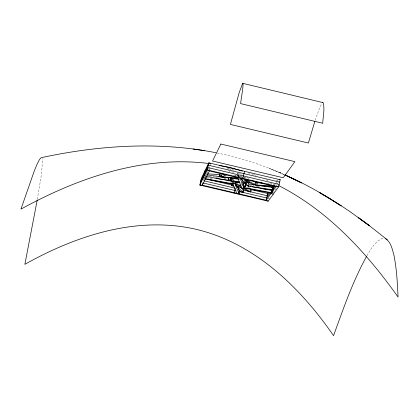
<?xml version="1.0" encoding="UTF-8"?>
<svg xmlns="http://www.w3.org/2000/svg" width="419" height="419" viewBox="0 0 419 419"><rect width="100%" height="100%" fill="white"/><g stroke="black" fill="none" stroke-linecap="round" stroke-linejoin="round"><path stroke-width="0.31" stroke-dasharray="2.1 1.57" d="M37.37 199.245C39.234 185.748 42.853 172.193 42.073 158.497M275.959 186.67L276.336 184.91M277.226 180.809L277.478 179.636M257.109 184.491L257.36 183.344L259.052 184.292M237.327 173.838L237.589 172.665M237.934 176.451L238.196 175.278L238.652 176.451M238.49 176.446L238.746 175.273M241.171 182.925L241.129 184.632L241.386 183.48M225.391 176.635L225.647 175.488L227.302 176.399M227.795 169.114L228.056 167.94M228.146 169.061L228.407 167.888M234.54 182.6L234.792 181.464M203.864 178.421L203.356 180.673L204.189 178.976M205.98 174.388L205.598 176.095L207.924 171.34M205.849 176.499L206.237 174.781M206.944 173.037L207.332 171.313M209.626 169.758L209.888 168.585L209.338 169.711M315.193 120.316L319.524 108.008L321.729 103.524M208.442 169.03L209.558 166.746M209.835 166.175L210.668 164.463M204.467 178.41L205.294 176.708L204.739 176.525M366.939 255.731C370.852 249.19 374.869 241.747 382.144 238.521L384.522 238.689M276.037 181.657L277.116 180.144M274.099 185.994L275.178 184.486M275.534 183.988L276.619 182.475M276.938 184.245L278.022 182.742M269.365 197.915L268.631 198.925L267.144 198.208M273.047 192.855L277.017 187.398M275.152 183.868L274.167 184.287L270.899 184.103M233.373 175.257L238.563 175.53M215.481 174.948L216.775 175.016M223.741 175.388L225.804 175.493M238.055 176.148L240.637 176.284M209.369 176.299L212.512 176.467M213.14 176.504L214.397 176.572M215.544 177.263L218.105 177.405M220.666 177.541L222.589 177.646M266.793 183.244L271.999 183.532M253.914 183.155L257.832 183.37M235.797 183.292L237.693 183.396M249.75 185.235L252.338 185.381M252.987 185.418L254.281 185.491M257.125 186.748L259.115 186.9L257.402 185.947M206.766 177.756L214.486 178.834M233.435 182.359L234.834 182.553M247.278 186.979L249.535 187.319M217.147 152.993C240.003 157.675 262.357 164.845 283.663 174.351M248.038 172.764L253.008 174.241M253.595 174.487L257.125 175.985M265.955 179.73L269.485 181.228M224.123 178.169L225.815 179.096M232.273 179.138L233.928 180.05M242.973 177.577L241.7 176.87L242.549 177.342M231.754 171.649L234.032 172.921M239.731 176.095L242.585 177.687M228.104 170.601L230.382 171.869M236.641 175.352L238.914 176.619M255.417 185.8L256.554 186.434M232.241 169.292L235.017 170.842M239.453 173.33L243.339 175.498M246.807 177.441L248.996 178.667M229.172 168.564L231.393 169.805M236.955 172.911L239.731 174.466M244.324 177.033L247.063 178.562M255.433 183.239L257.622 184.465M243.638 176.97L244.911 177.682M230.062 181.652L231.45 182.983M232.037 178.923L233.435 180.28M236.4 183.15L237.306 184.03M234.944 174.849L236.311 176.195M239.055 178.892L239.967 179.793M237.531 175.467L238.453 176.378M238.531 175.54L239.411 176.415M241.611 176.661L242.507 177.551M233.603 182.035L233.949 182.883M280.746 173.037L269.244 168.401L280.746 173.037M283.82 174.44L279.761 172.649L283.778 174.445"/><path stroke-width="0.63" d="M37.254 199.879L24.868 264.331C76.242 235.53 137.05 215.617 196.102 229.319C254.731 243.156 300.255 287.481 333.545 335.65C343.339 308.74 352.709 281.416 366.625 256.287M263.263 188.911L272.256 190.179L273.136 189.901L273.638 187.597L248.729 183.967M280.191 179.741L278.666 186.78L268.144 201.178L199.837 185.072L201.361 178.326L208.788 162.839L280.191 179.741L279.101 179.699M268.37 192.431L267.626 193.473L266.165 200.224L268.144 201.178M272.114 190.378L271.617 192.682L272.135 192.908L272.633 190.603L272.114 190.378L245.314 185.392M272.256 190.179L272.753 187.874M273.136 189.901L272.601 189.697L273.104 187.387M248.509 186.303L249.012 184.009L246.739 181.752M240.511 187.146L247.854 191.169L250.457 191.907L250.95 189.66L251.29 189.613L267.626 193.473M250.457 191.907L250.798 191.865L251.29 189.613L249.624 188.697M237.578 186.539L239.605 191.593L239.108 193.845L234.991 183.679L235.504 181.369L233.153 180.924L232.639 183.229L236.772 193.295L266.165 200.224L271.292 193.128L271.79 190.828L272.633 190.603M235.688 183.616L235.468 183.061L235.431 184.769L240.878 185.779M235.289 188.204L234.032 193.138M236.436 182.71L236.688 181.568M236.201 184.889L236.421 185.439L236.201 184.889L235.949 186.036L241.37 187.047M238.579 193.84L239.076 191.593L239.605 191.593M243.963 186.335L244.172 186.884L243.963 186.335L243.711 187.482L271.617 192.682L275.959 186.67L278.666 186.78L207.201 169.889L199.837 185.072L202.34 185.177L236.772 193.295M242.706 192.447L243.203 190.195L243.654 190.179L243.156 192.431L242.706 192.447L240.684 191.85L238.374 189.629M246.142 180.348L246.87 180.992L246.362 183.302L245.634 182.658L246.142 180.348L244.858 180.17M243.219 186.219L245.44 186.633L245.178 186.073L245.686 183.763L243.125 183.286M245.44 186.633L245.948 184.329L245.686 183.763M229.293 180.908L228.214 179.877L228.727 177.572L230.995 177.913L231.382 178.29L230.874 180.594L239.218 181.762M233.451 181.495L231.529 181.223L230.481 180.217L230.995 177.913M233.839 186.151L231.686 185.748L231.403 185.193L231.786 183.47M231.686 185.748L231.943 184.606M233.121 182.626L232.864 183.779L205.535 178.693L204.765 178.934L233.095 184.334M222.992 177.551L219.603 175.692L220.116 173.393L221.106 173.461M224.704 177.551L221.578 175.833L222.091 173.529L224.364 174.781L223.851 177.08L237.536 177.818M204.991 170.763L203.435 177.656L205.776 178.206L206.164 176.483M202.723 183.491L202.34 185.177L205.305 179.159M314.805 121.515L308.41 143.02L230.408 124.427L239.165 92.688L242.585 83.465L242.936 83.465L243.072 84.402L242.716 89.142L240.569 103.598L322.74 123.259C322.986 116.498 324.961 109.364 323.169 102.728L322.546 102.66M200.853 180.573L208.259 165.191L279.683 182.087M200.345 182.825L207.73 167.537L279.174 184.433M205.535 178.693L209.359 170.931L275.959 186.67M244.256 171.774L244.539 171.303L242.701 178.813M271.706 187.743L272.45 186.701M269.359 192.62L267.139 195.72L242.826 189.985M272.984 187.555L274.157 185.91M270.344 192.834L266.652 197.972L238.914 191.431M271.721 190.923L275.058 186.277M274.655 186.183L273.67 186.596L261.383 185.9M272.135 192.908L271.292 193.128L243.921 188.031M207.41 173.885L220.389 174.571M223.636 174.744L226.234 174.88M218.802 176.808L221.944 176.975M225.134 177.782L226.438 177.855M227.737 177.923L229.041 177.996M230.345 178.065L238.16 178.489M247.268 182.16L249.221 182.265M255.726 182.626L262.236 182.988M274.099 185.994L255.611 184.947L256.114 182.647L252.83 180.809M258.795 185.748L260.089 185.821M219.603 175.692L221.578 175.833M215.921 152.726C158.193 141.255 98.381 145.356 41.156 157.696L39.585 159.372L37.349 163.635L34.4 170.606L20.95 209.123C77.222 178.237 141.407 155.795 206.426 163.216L208.976 163.672M206.881 174.87L228.764 177.923M230.696 178.195L238.421 179.269M215.905 178.499L228.633 180.28M245.634 182.658L244.686 182.527L245.194 180.217L244.298 179.327M227.36 180.641L228.648 180.819M235.373 181.762L239.862 182.391M245.319 183.155L246.362 183.302M235.902 182.171L239.752 182.71M249.776 186.481L251.049 186.659M252.317 186.837L272.601 189.697M260.697 188.55L261.98 188.733M204.781 150.704L193.112 148.991M228.214 179.877L230.481 180.217M219.189 165.479L230.036 167.406L242.449 171.099M206.054 176.399L232.901 181.385M235.457 181.862L239.93 182.694M240.658 185.229L235.211 184.219L235.719 181.909L235.504 181.369M245.178 186.073L243.004 185.669L243.512 183.36L241.522 178.164M231.403 185.193L233.613 185.601M236.169 186.586L241.585 187.597M232.639 183.229L234.991 183.679M270.957 193.594L273.288 194.144M208.872 179.604L232.032 185.072M203.985 180.819L234.661 188.058M202.848 182.925L236.028 190.75M242.784 83.35L322.881 102.576M284.983 174.953C304.597 183.548 323.321 194.097 341.176 205.902L329.868 198.616L319.791 192.709L339.877 204.881L349.813 211.495L369.474 225.799L358.229 217.503L367.997 224.605L387.334 239.836M284.925 174.959L301.633 182.92L284.826 174.88M209.359 170.931L207.201 169.889L208.788 162.839L210.406 163.63M243.921 188.094L250.798 191.865M278.724 185.591C327.988 210.752 366.452 252.427 398.05 297.045C397.427 282.972 396.673 268.851 393.907 255.009C392.21 249.232 391.11 242.355 385.705 238.778M245.434 179.274L256.444 185.408M244.036 179.468L253.71 184.852M237.054 186.549L243.156 192.431M228.727 177.572L229.146 177.975M240.48 187.104L243.654 190.179M242.428 182.213L244.078 183.831M241.224 179.112L248.614 186.408M237.678 177.625L241.794 188.126L244.13 188.571L240.113 178.201M243.261 184.512L243.47 185.067M220.834 144.047L212.553 161.022L283.223 177.75L294.908 161.64L220.834 144.047M231.131 179.442L230.01 179.285L231.131 179.442"/></g></svg>
